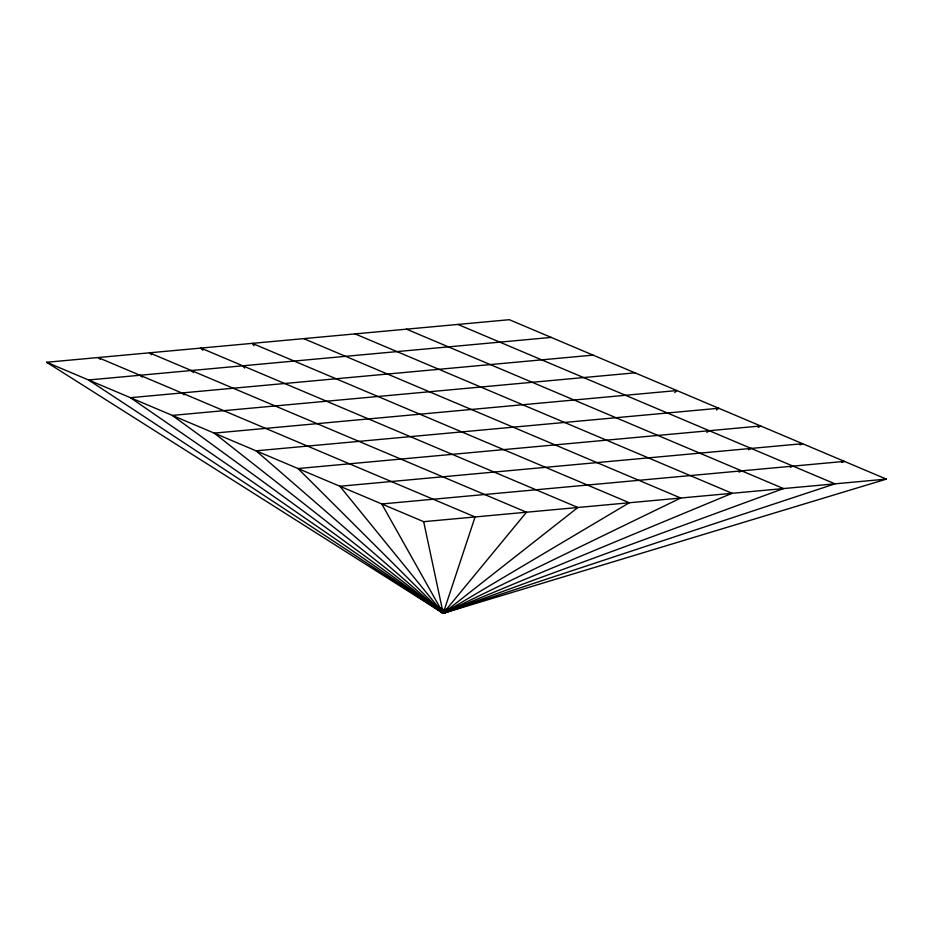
<?xml version="1.0" encoding="UTF-8"?>
<svg xmlns="http://www.w3.org/2000/svg" width="933" height="933" viewBox="0 0 933 933"><rect width="100%" height="100%" fill="white"/><g stroke="black" fill="none" stroke-linecap="round" stroke-linejoin="round"><path stroke-width="1.4" d="M551.216 337.408L88.542 379.988L443.187 613.296L886.35 479.107L509.325 319.704L46.65 362.272L443.187 613.296L475.084 516.952L98.058 357.537L100.402 359.275M593.108 355.123L130.433 397.691L443.187 613.296L444.621 609.202M430.323 603.756L443.187 613.296L444.178 610.555L443.187 613.296L172.325 415.407L635 372.838M431.746 604.316L443.187 613.296L444.796 610.87M674.781 392.56L676.891 390.554L214.217 433.122L443.187 613.296L444.854 610.928M433.18 604.864L443.187 613.296L446.697 608.643M716.451 409.995L718.783 408.257L256.108 450.826L443.187 613.296L526.492 512.217L149.467 352.814L151.647 354.738M437.752 608.479L443.187 613.296L445.111 611.127M434.626 605.389L443.187 613.296L445.181 611.185M437.95 608.246L443.187 613.296L446.312 610.24M758.167 427.454L760.675 425.973L298 468.541L443.187 613.296L445.298 611.29M439.233 609.051L443.187 613.296L445.356 611.36L443.187 613.296L436.131 605.949M440.248 610.077L443.187 613.296L448.61 608.479M799.931 444.924L802.567 443.688L339.892 486.256L443.187 613.296L577.9 507.494L200.875 348.079L202.834 350.225M437.694 606.52L443.187 613.296L446.674 610.66M457.916 324.427L834.942 483.842L443.187 613.296L441.542 610.905L443.187 613.296L445.531 611.558M440.784 609.681L443.187 613.296L446.79 610.835M706.864 432.352L709.267 430.708M439.35 607.173L443.187 613.296L450.394 608.398M441.706 610.788L443.187 613.296L448.12 610.217M841.741 462.43L844.458 461.392L381.784 503.972L443.187 613.296L629.308 502.759L252.283 343.356L253.963 345.735M441.799 610.753L443.187 613.296L446.954 611.08M406.508 329.162L783.533 488.565L443.187 613.296L441.915 610.695L443.187 613.296L452.062 608.351M441.985 610.649L443.187 613.296L449.613 609.867M748.593 449.788L751.158 448.411M441.076 607.919L443.187 613.296L680.717 498.024L303.691 338.621M442.149 610.579L443.187 613.296L455.024 607.651M739.018 472.11L741.642 470.862M442.417 610.497L443.187 613.296L449.776 610.194M46.65 362.272L423.675 521.675L443.187 613.296L456.599 607.663M790.368 467.258L793.05 466.127M442.662 610.45L443.187 613.296L732.125 493.3L355.1 333.897M442.813 608.969L443.187 613.296L458.15 607.64M423.675 521.675L886.35 479.107M139.95 375.253L142.236 377.049M181.842 392.968L184.069 394.846M191.358 370.529L193.458 372.547M242.767 365.794L244.598 368.057M443.187 610.392L443.187 613.296"/></g></svg>
